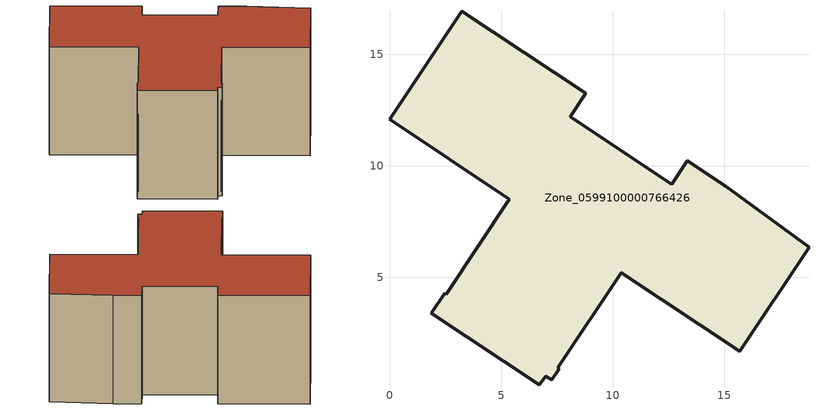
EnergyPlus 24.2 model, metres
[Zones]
Zone_0599100000766426
 floor ground (C_G): 10.38,5.2 7.54,0.95 7.6,0.91 7.27,0.41 6.99,0.57 6.71,0.19 1.88,3.38 2.48,4.29 2.54,4.25 5.37,8.5 0,12.08 3.23,16.92 8.79,13.24 8.09,12.18 12.63,9.18 13.34,10.23 15.07,9.09 18.79,6.35 15.69,1.68 z1.65
 wall outside (C_F): 6.71,0.19 6.99,0.57 7.27,0.41 7.6,0.91 7.54,0.95 10.38,5.2 15.69,1.68 18.79,6.35 15.07,9.09 13.34,10.23 12.63,9.18 8.09,12.18 8.79,13.24 3.23,16.92 0,12.08 5.37,8.5 2.54,4.25 2.48,4.29 1.88,3.38 6.71,0.19 z1.65:10.68
 roof outside (C_R): 6.99,0.57 7.27,0.41 7.6,0.91 7.54,0.95 10.38,5.2 15.69,1.68 18.79,6.35 15.07,9.09 13.34,10.23 12.63,9.18 8.09,12.18 8.79,13.24 3.23,16.92 0,12.08 5.37,8.5 2.54,4.25 2.48,4.29 1.88,3.38 6.71,0.19 z10.68
[BUILDING]
Pand.0599100000766426: North Axis=0; Terrain=City; Loads Convergence Tolerance Value=0.04; Temperature Convergence Tolerance Value=0.4; Solar Distribution=FullExterior; Maximum Number of Warmup Days=25; Minimum Number of Warmup Days=1
[Site:Location]
Rotterdam.The.Hague.AP_ZH_NLD Design_Conditions: Latitude=51.96; Longitude=4.45; Time Zone=1; Elevation=-4.5
[SITE:GROUNDTEMPERATURE:BUILDINGSURFACE]
18, 18, 18, 18, 18, 18, 18, 18, 18, 18, 18, 18
[MATERIAL] Thermal Absorptance=0.9; Solar Absorptance=0.7; Visible Absorptance=0.7
Name | Roughness | Thickness | Conductivity | Density | Specific Heat
G.D.2006-2014 | MediumSmooth | 0.15 | 0.06 | 540 | 1210
F.D.2006-2014 | Rough | 0.3 | 0.12 | 1920 | 840
R.D.2006-2014 | MediumRough | 0.2 | 0.08 | 1500 | 1000
[CONSTRUCTION]
C_G: G.D.2006-2014
C_F: F.D.2006-2014
C_R: R.D.2006-2014
[ZONE]
Zone_0599100000766426: Type=1; Multiplier=1; Ceiling Height=Autocalculate; Volume=Autocalculate; Floor Area=autocalculate; Part of Total Floor Area=Yes
[ZONEINFILTRATION:DESIGNFLOWRATE]
Infil_Zone_0599100000766426: Zone or ZoneList or Space or SpaceList=Zone_0599100000766426; Schedule=AlwaysOn; Design Flow Rate Calculation Method=Flow/Area; Flow Rate per Floor Area=0.0021; Constant Term Coefficient=1; Temperature Term Coefficient=0; Velocity Term Coefficient=0; Velocity Squared Term Coefficient=0
[HVACTEMPLATE:ZONE:IDEALLOADSAIRSYSTEM]
Zone_0599100000766426: Maximum Heating Supply Air Temperature=50; Minimum Cooling Supply Air Temperature=13; Maximum Heating Supply Air Humidity Ratio=0.0156; Minimum Cooling Supply Air Humidity Ratio=0.0077; Heating Limit=NoLimit; Cooling Limit=NoLimit; Dehumidification Control Type=ConstantSensibleHeatRatio; Cooling Sensible Heat Ratio=0.7; Dehumidification Setpoint=60; Humidification Control Type=None; Humidification Setpoint=30; Outdoor Air Method=None; Outdoor Air Flow Rate per Person=0.00944; Outdoor Air Flow Rate per Zone Floor Area=0; Outdoor Air Flow Rate per Zone=0; Demand Controlled Ventilation Type=None; Outdoor Air Economizer Type=NoEconomizer; Heat Recovery Type=None; Sensible Heat Recovery Effectiveness=0.7; Latent Heat Recovery Effectiveness=0.65
[ZONECONTROL:THERMOSTAT]
ThermostatControl_Zone_0599100000766426: Zone or ZoneList=Zone_0599100000766426; Control Type Schedule=DualSetpointControlType; Control 1=Thermostat_Zone_0599100000766426; Temperature Difference Between Cutout And Setpoint=0
[THERMOSTATSETPOINT:DUALSETPOINT]
Thermostat_Zone_0599100000766426: Heating Setpoint Temperature Schedule=HeatingSetpoint_Zone_0599100000766426; Cooling Setpoint Temperature Schedule=CoolingSetpoint_Zone_0599100000766426
[SCHEDULE:COMPACT]
HeatingSetpoint_Zone_0599100000766426: Through: 12/31, For: AllDays, Until: 24:00, 21
CoolingSetpoint_Zone_0599100000766426: Through: 12/31, For: AllDays, Until: 24:00, 24
DualSetpointControlType: Through: 12/31, For: AllDays, Until: 24:00, 4
AlwaysOn: Through: 12/31, For: AllDays, Until: 24:00, 1
